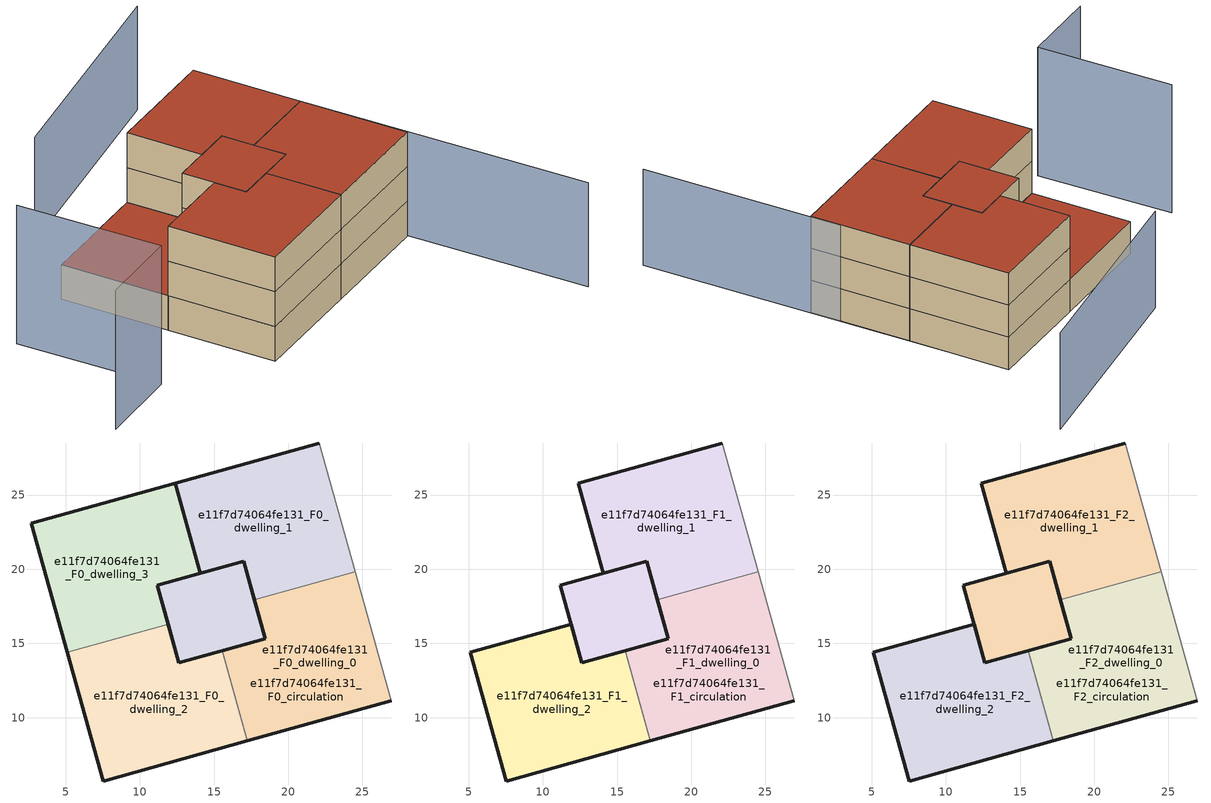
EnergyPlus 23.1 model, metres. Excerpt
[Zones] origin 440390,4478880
e11f7d74064fe131_F0_dwelling_0
 floor ground (EU_floor_Construction): 16.99,20.54 17.72,17.93 18.45,15.33 12.63,13.7 11.17,18.91 z0; 24.51,19.83 26.93,11.15 17.23,8.44 15.54,14.52 18.45,15.33 17.72,17.93 z0
 wall outside (EU_wall_Construction): 17.72,17.93 18.45,15.33 15.54,14.52 / 17.23,8.44 26.93,11.15 z0:3
 wall adiabatic (EU_wall_Construction): 26.93,11.15 24.51,19.83 z0:3
 wall to e11f7d74064fe131_F0_dwelling_1 (EU_wall_Construction): 24.51,19.83 17.72,17.93 z0:3
 wall to e11f7d74064fe131_F0_dwelling_2 (EU_wall_Construction): 15.54,14.52 17.23,8.44 z0:3
e11f7d74064fe131_F0_dwelling_1
 floor ground (EU_floor_Construction): 16.99,20.54 17.72,17.93 18.45,15.33 12.63,13.7 11.17,18.91 14.08,19.72 z0; 22.09,28.51 24.51,19.83 17.72,17.93 16.99,20.54 14.08,19.72 12.39,25.8 z0
 wall outside (EU_wall_Construction): 22.09,28.51 12.39,25.8 14.08,19.72 16.99,20.54 17.72,17.93 z0:3
 wall adiabatic (EU_wall_Construction): 24.51,19.83 22.09,28.51 z0:3
e11f7d74064fe131_F0_dwelling_2
 floor ground (EU_floor_Construction): 15.54,14.52 17.23,8.44 7.53,5.73 5.11,14.41 11.9,16.31 12.63,13.7 z0
 wall outside (EU_wall_Construction): 5.11,14.41 7.53,5.73 17.23,8.44 / 15.54,14.52 12.63,13.7 11.9,16.31 z0:3
 wall to e11f7d74064fe131_F0_dwelling_3 (EU_wall_Construction): 11.9,16.31 5.11,14.41 z0:3
e11f7d74064fe131_F0_dwelling_3
 floor ground (EU_floor_Construction): 12.39,25.8 14.08,19.72 11.17,18.91 11.9,16.31 5.11,14.41 2.69,23.09 z0; 16.99,20.54 18.45,15.33 12.63,13.7 11.17,18.91 14.08,19.72 z0
 wall outside (EU_wall_Construction): 11.9,16.31 11.17,18.91 14.08,19.72 12.39,25.8 2.69,23.09 5.11,14.41 z0:3
 roof outside (EU_roof_Construction): 18.45,15.33 16.99,20.54 14.08,19.72 11.17,18.91 12.63,13.7 z3; 11.9,16.31 11.17,18.91 14.08,19.72 12.39,25.8 2.69,23.09 5.11,14.41 z3
e11f7d74064fe131_F0_circulation
 floor ground (EU_floor_Construction): 24.51,19.83 26.93,11.15 17.23,8.44 15.54,14.52 18.45,15.33 17.72,17.93 z0; 16.99,20.54 17.72,17.93 18.45,15.33 15.54,14.52 12.63,13.7 11.9,16.31 11.17,18.91 14.08,19.72 z0; 22.09,28.51 24.51,19.83 17.72,17.93 16.99,20.54 14.08,19.72 12.39,25.8 z0; 12.39,25.8 14.08,19.72 11.17,18.91 11.9,16.31 5.11,14.41 2.69,23.09 z0
 wall outside (EU_wall_Construction): 11.17,18.91 12.63,13.7 18.45,15.33 16.99,20.54 11.17,18.91 z0:3
 roof outside (EU_floor_Construction): 18.45,15.33 17.72,17.93 16.99,20.54 14.08,19.72 11.17,18.91 11.9,16.31 12.63,13.7 15.54,14.52 z3; 11.9,16.31 11.17,18.91 14.08,19.72 12.39,25.8 2.69,23.09 5.11,14.41 z3
e11f7d74064fe131_F1_dwelling_0
 floor outside (EU_floor_Construction): 24.51,19.83 26.93,11.15 17.23,8.44 15.54,14.52 18.45,15.33 17.72,17.93 z3
 floor to e11f7d74064fe131_F0_dwelling_0 (EU_floor_Construction): 16.99,20.54 17.72,17.93 18.45,15.33 12.63,13.7 11.17,18.91 z3
 wall outside (EU_wall_Construction): 17.72,17.93 18.45,15.33 15.54,14.52 / 17.23,8.44 26.93,11.15 z3:6
 wall adiabatic (EU_wall_Construction): 26.93,11.15 24.51,19.83 z3:6
 wall to e11f7d74064fe131_F1_dwelling_1 (EU_wall_Construction): 24.51,19.83 17.72,17.93 z3:6
 wall to e11f7d74064fe131_F1_dwelling_2 (EU_wall_Construction): 15.54,14.52 17.23,8.44 z3:6
e11f7d74064fe131_F1_dwelling_1
 floor to e11f7d74064fe131_F0_dwelling_1 (EU_floor_Construction): 16.99,20.54 17.72,17.93 18.45,15.33 12.63,13.7 11.17,18.91 14.08,19.72 z3; 22.09,28.51 24.51,19.83 17.72,17.93 16.99,20.54 14.08,19.72 12.39,25.8 z3
 wall outside (EU_wall_Construction): 22.09,28.51 12.39,25.8 14.08,19.72 16.99,20.54 17.72,17.93 z3:6
 wall adiabatic (EU_wall_Construction): 24.51,19.83 22.09,28.51 z3:6
e11f7d74064fe131_F1_dwelling_2
 floor to e11f7d74064fe131_F0_dwelling_2 (EU_floor_Construction): 15.54,14.52 17.23,8.44 7.53,5.73 5.11,14.41 11.9,16.31 12.63,13.7 z3
 wall outside (EU_wall_Construction): 15.54,14.52 12.63,13.7 11.9,16.31 5.11,14.41 7.53,5.73 17.23,8.44 z3:6
e11f7d74064fe131_F1_circulation
 floor outside (EU_floor_Construction): 16.99,20.54 17.72,17.93 18.45,15.33 15.54,14.52 12.63,13.7 11.17,18.91 14.08,19.72 z3; 22.09,28.51 24.51,19.83 17.72,17.93 16.99,20.54 14.08,19.72 12.39,25.8 z3
 floor to e11f7d74064fe131_F0_circulation (EU_floor_Construction): 24.51,19.83 26.93,11.15 17.23,8.44 15.54,14.52 18.45,15.33 17.72,17.93 z3
 wall outside (EU_wall_Construction): 11.17,18.91 12.63,13.7 18.45,15.33 16.99,20.54 11.17,18.91 z3:6
e11f7d74064fe131_F2_dwelling_0
 floor outside (EU_floor_Construction): 24.51,19.83 26.93,11.15 17.23,8.44 15.54,14.52 18.45,15.33 17.72,17.93 z6
 floor to e11f7d74064fe131_F1_dwelling_0 (EU_floor_Construction): 16.99,20.54 17.72,17.93 18.45,15.33 12.63,13.7 11.17,18.91 z6
 wall outside (EU_wall_Construction): 17.72,17.93 18.45,15.33 15.54,14.52 / 17.23,8.44 26.93,11.15 z6:9
 wall adiabatic (EU_wall_Construction): 26.93,11.15 24.51,19.83 z6:9
 wall to e11f7d74064fe131_F2_dwelling_1 (EU_wall_Construction): 24.51,19.83 17.72,17.93 z6:9
 wall to e11f7d74064fe131_F2_dwelling_2 (EU_wall_Construction): 15.54,14.52 17.23,8.44 z6:9
 roof outside (EU_roof_Construction): 26.93,11.15 24.51,19.83 17.72,17.93 18.45,15.33 15.54,14.52 17.23,8.44 z9; 18.45,15.33 17.72,17.93 16.99,20.54 11.17,18.91 12.63,13.7 z9
e11f7d74064fe131_F2_dwelling_1
 floor to e11f7d74064fe131_F1_dwelling_1 (EU_floor_Construction): 16.99,20.54 17.72,17.93 18.45,15.33 12.63,13.7 11.17,18.91 14.08,19.72 z6; 22.09,28.51 24.51,19.83 17.72,17.93 16.99,20.54 14.08,19.72 12.39,25.8 z6
 wall outside (EU_wall_Construction): 22.09,28.51 12.39,25.8 14.08,19.72 16.99,20.54 17.72,17.93 z6:9
 wall adiabatic (EU_wall_Construction): 24.51,19.83 22.09,28.51 z6:9
 roof outside (EU_roof_Construction): 24.51,19.83 22.09,28.51 12.39,25.8 14.08,19.72 16.99,20.54 17.72,17.93 z9; 18.45,15.33 17.72,17.93 16.99,20.54 14.08,19.72 11.17,18.91 12.63,13.7 z9
e11f7d74064fe131_F2_dwelling_2
 floor to e11f7d74064fe131_F1_dwelling_2 (EU_floor_Construction): 15.54,14.52 17.23,8.44 7.53,5.73 5.11,14.41 11.9,16.31 12.63,13.7 z6
 wall outside (EU_wall_Construction): 15.54,14.52 12.63,13.7 11.9,16.31 5.11,14.41 7.53,5.73 17.23,8.44 z6:9
 roof outside (EU_roof_Construction): 17.23,8.44 15.54,14.52 12.63,13.7 11.9,16.31 5.11,14.41 7.53,5.73 z9
e11f7d74064fe131_F2_circulation
 floor outside (EU_floor_Construction): 22.09,28.51 24.51,19.83 17.72,17.93 16.99,20.54 14.08,19.72 12.39,25.8 z6
 floor to e11f7d74064fe131_F1_circulation (EU_floor_Construction): 24.51,19.83 26.93,11.15 17.23,8.44 15.54,14.52 18.45,15.33 17.72,17.93 z6; 16.99,20.54 17.72,17.93 18.45,15.33 15.54,14.52 12.63,13.7 11.17,18.91 14.08,19.72 z6
 wall outside (EU_wall_Construction): 11.17,18.91 12.63,13.7 18.45,15.33 16.99,20.54 11.17,18.91 z6:9
 roof outside (EU_roof_Construction): 26.93,11.15 24.51,19.83 17.72,17.93 18.45,15.33 15.54,14.52 17.23,8.44 z9; 18.45,15.33 17.72,17.93 16.99,20.54 14.08,19.72 11.17,18.91 12.63,13.7 15.54,14.52 z9; 24.51,19.83 22.09,28.51 12.39,25.8 14.08,19.72 16.99,20.54 17.72,17.93 z9
shading: -4.08,21.04 -0.66,9.45 / -0.66,9.45 -7.52,7.43 z0:12; 31.18,-3.41 22.06,28.51 / 25.66,37.81 7.16,30.23 z0:9
[Building]
EU S2 Campaign: North Axis=0; Terrain=City; Solar Distribution=FullExterior
[Site:Location]
Madrid: Latitude=40.5; Longitude=-3.5; Time Zone=1; Elevation=609
[SizingPeriod:WeatherFileDays]
AnnualSizingPeriod: Begin Month=1; Begin Day of Month=1; End Month=12; End Day of Month=31; Day of Week for Start Day=Monday; Use Weather File Daylight Saving Period=No; Use Weather File Rain and Snow Indicators=No
[MATERIAL]
EU_InternalMass_Material: Roughness=MediumRough; Thickness=0.1; Conductivity=1; Density=1800; Specific Heat=900; Thermal Absorptance=0.9; Solar Absorptance=0.7; Visible Absorptance=0.7
[MATERIAL:NOMASS] Roughness=MediumRough; Thermal Absorptance=0.9; Solar Absorptance=0.7; Visible Absorptance=0.7
Name | Thermal Resistance
EU_wall_NoMass | 1.60022
EU_roof_NoMass | 1.57597
EU_floor_NoMass | 0.470652
[CONSTRUCTION]
EU_wall_Construction: EU_wall_NoMass
EU_roof_Construction: EU_roof_NoMass
EU_floor_Construction: EU_floor_NoMass
EU_InternalMass_Construction: EU_InternalMass_Material
[ZONE] Type=1; Multiplier=1; Ceiling Height=autocalculate; Floor Area=autocalculate; Part of Total Floor Area=Yes
Name | Volume
e11f7d74064fe131_F0_dwelling_0; e11f7d74064fe131_F1_dwelling_0; e11f7d74064fe131_F2_dwelling_0 | 345.686
e11f7d74064fe131_F0_dwelling_1; e11f7d74064fe131_F1_dwelling_1; e11f7d74064fe131_F2_dwelling_1; e11f7d74064fe131_F0_dwelling_3 | 345.687
e11f7d74064fe131_F0_dwelling_2; e11f7d74064fe131_F1_dwelling_2; e11f7d74064fe131_F2_dwelling_2 | 247.698
e11f7d74064fe131_F0_circulation | 841.081
e11f7d74064fe131_F1_circulation; e11f7d74064fe131_F2_circulation | 593.384
[INTERNALMASS] Construction=EU_InternalMass_Construction
Name | Zone or ZoneList | Surface Area
e11f7d74064fe131_F0_dwelling_0_EU_InternalMass | e11f7d74064fe131_F0_dwelling_0 | 82.5656
e11f7d74064fe131_F0_dwelling_1_EU_InternalMass | e11f7d74064fe131_F0_dwelling_1 | 82.5656
e11f7d74064fe131_F0_dwelling_2_EU_InternalMass | e11f7d74064fe131_F0_dwelling_2 | 82.5656
e11f7d74064fe131_F0_dwelling_3_EU_InternalMass | e11f7d74064fe131_F0_dwelling_3 | 82.5656
e11f7d74064fe131_F1_dwelling_0_EU_InternalMass | e11f7d74064fe131_F1_dwelling_0 | 165.131
e11f7d74064fe131_F1_dwelling_1_EU_InternalMass | e11f7d74064fe131_F1_dwelling_1 | 82.5656
e11f7d74064fe131_F1_dwelling_2_EU_InternalMass | e11f7d74064fe131_F1_dwelling_2 | 82.5656
e11f7d74064fe131_F2_dwelling_0_EU_InternalMass | e11f7d74064fe131_F2_dwelling_0 | 165.131
e11f7d74064fe131_F2_dwelling_1_EU_InternalMass | e11f7d74064fe131_F2_dwelling_1 | 82.5656
e11f7d74064fe131_F2_dwelling_2_EU_InternalMass | e11f7d74064fe131_F2_dwelling_2 | 82.5656
[OTHEREQUIPMENT] Fuel Type=Electricity; Design Level Calculation Method=Watts/Area; Power per Zone Floor Area=1; Fraction Latent=0; Fraction Radiant=0; Fraction Lost=0; Carbon Dioxide Generation Rate=0; EndUse Subcategory=EU_Step8_InternalGains
Name | Zone or ZoneList or Space or SpaceList | Schedule
EU_Step8_InternalGain_e11f7d74064fe131_F0_dwelling_0_f000 | e11f7d74064fe131_F0_dwelling_0 | EU_Step8_GainSchedule_e11f7d74064fe131_F0_dwelling_0_f000
EU_Step8_InternalGain_e11f7d74064fe131_F0_dwelling_1_f000 | e11f7d74064fe131_F0_dwelling_1 | EU_Step8_GainSchedule_e11f7d74064fe131_F0_dwelling_1_f000
EU_Step8_InternalGain_e11f7d74064fe131_F0_dwelling_2_f000 | e11f7d74064fe131_F0_dwelling_2 | EU_Step8_GainSchedule_e11f7d74064fe131_F0_dwelling_2_f000
EU_Step8_InternalGain_e11f7d74064fe131_F0_dwelling_3_f000 | e11f7d74064fe131_F0_dwelling_3 | EU_Step8_GainSchedule_e11f7d74064fe131_F0_dwelling_3_f000
EU_Step8_InternalGain_e11f7d74064fe131_F1_dwelling_0_f000 | e11f7d74064fe131_F1_dwelling_0 | EU_Step8_GainSchedule_e11f7d74064fe131_F1_dwelling_0_f000
EU_Step8_InternalGain_e11f7d74064fe131_F1_dwelling_1_f000 | e11f7d74064fe131_F1_dwelling_1 | EU_Step8_GainSchedule_e11f7d74064fe131_F1_dwelling_1_f000
EU_Step8_InternalGain_e11f7d74064fe131_F1_dwelling_2_f000 | e11f7d74064fe131_F1_dwelling_2 | EU_Step8_GainSchedule_e11f7d74064fe131_F1_dwelling_2_f000
EU_Step8_InternalGain_e11f7d74064fe131_F2_dwelling_0_f000 | e11f7d74064fe131_F2_dwelling_0 | EU_Step8_GainSchedule_e11f7d74064fe131_F2_dwelling_0_f000
EU_Step8_InternalGain_e11f7d74064fe131_F2_dwelling_1_f000 | e11f7d74064fe131_F2_dwelling_1 | EU_Step8_GainSchedule_e11f7d74064fe131_F2_dwelling_1_f000
EU_Step8_InternalGain_e11f7d74064fe131_F2_dwelling_2_f000 | e11f7d74064fe131_F2_dwelling_2 | EU_Step8_GainSchedule_e11f7d74064fe131_F2_dwelling_2_f000
[ZONEINFILTRATION:DESIGNFLOWRATE] Schedule=EU_AlwaysOn; Design Flow Rate Calculation Method=Flow/Area; Flow Rate per Floor Area=0.0005; Constant Term Coefficient=1; Temperature Term Coefficient=0; Velocity Term Coefficient=0; Velocity Squared Term Coefficient=0
Name | Zone or ZoneList or Space or SpaceList
EU_Circulation_Infiltration_e11f7d74064fe131_F0_circulation | e11f7d74064fe131_F0_circulation
EU_Circulation_Infiltration_e11f7d74064fe131_F1_circulation | e11f7d74064fe131_F1_circulation
EU_Circulation_Infiltration_e11f7d74064fe131_F2_circulation | e11f7d74064fe131_F2_circulation
[ZONEVENTILATION:DESIGNFLOWRATE] Schedule=EU_AlwaysOn; Design Flow Rate Calculation Method=AirChanges/Hour; Air Changes per Hour=0.480704; Ventilation Type=Natural; Fan Pressure Rise=0; Fan Total Efficiency=1; Constant Term Coefficient=1; Temperature Term Coefficient=0; Velocity Term Coefficient=0; Velocity Squared Term Coefficient=0; Minimum Indoor Temperature=-100; Maximum Indoor Temperature=100; Delta Temperature=-100; Minimum Outdoor Temperature=-100; Maximum Outdoor Temperature=100; Maximum Wind Speed=40
Name | Zone or ZoneList or Space or SpaceList
EU_ConstantAir_e11f7d74064fe131_F0_dwelling_0 | e11f7d74064fe131_F0_dwelling_0
EU_ConstantAir_e11f7d74064fe131_F0_dwelling_1 | e11f7d74064fe131_F0_dwelling_1
EU_ConstantAir_e11f7d74064fe131_F0_dwelling_2 | e11f7d74064fe131_F0_dwelling_2
EU_ConstantAir_e11f7d74064fe131_F0_dwelling_3 | e11f7d74064fe131_F0_dwelling_3
EU_ConstantAir_e11f7d74064fe131_F1_dwelling_0 | e11f7d74064fe131_F1_dwelling_0
EU_ConstantAir_e11f7d74064fe131_F1_dwelling_1 | e11f7d74064fe131_F1_dwelling_1
EU_ConstantAir_e11f7d74064fe131_F1_dwelling_2 | e11f7d74064fe131_F1_dwelling_2
EU_ConstantAir_e11f7d74064fe131_F2_dwelling_0 | e11f7d74064fe131_F2_dwelling_0
EU_ConstantAir_e11f7d74064fe131_F2_dwelling_1 | e11f7d74064fe131_F2_dwelling_1
EU_ConstantAir_e11f7d74064fe131_F2_dwelling_2 | e11f7d74064fe131_F2_dwelling_2
[HVACTEMPLATE:THERMOSTAT] Constant Heating Setpoint=20; Constant Cooling Setpoint=50
EU_HeatOnly_e11f7d74064fe131_F0_dwelling_0; EU_HeatOnly_e11f7d74064fe131_F0_dwelling_1; EU_HeatOnly_e11f7d74064fe131_F0_dwelling_2; EU_HeatOnly_e11f7d74064fe131_F0_dwelling_3; EU_HeatOnly_e11f7d74064fe131_F1_dwelling_0; EU_HeatOnly_e11f7d74064fe131_F1_dwelling_1; EU_HeatOnly_e11f7d74064fe131_F1_dwelling_2; EU_HeatOnly_e11f7d74064fe131_F2_dwelling_0; EU_HeatOnly_e11f7d74064fe131_F2_dwelling_1; EU_HeatOnly_e11f7d74064fe131_F2_dwelling_2
[HVACTEMPLATE:ZONE:IDEALLOADSAIRSYSTEM] System Availability Schedule=EU_AlwaysOn; Maximum Heating Supply Air Temperature=50; Minimum Cooling Supply Air Temperature=13; Maximum Heating Supply Air Humidity Ratio=0.0156; Minimum Cooling Supply Air Humidity Ratio=0.0077; Heating Limit=NoLimit; Cooling Limit=NoLimit; Heating Availability Schedule=EU_AlwaysOn; Cooling Availability Schedule=EU_CoolingOff; Dehumidification Control Type=ConstantSensibleHeatRatio; Cooling Sensible Heat Ratio=0.7; Dehumidification Setpoint=60; Humidification Control Type=None; Humidification Setpoint=30; Outdoor Air Method=None; Outdoor Air Flow Rate per Person=0.00944; Outdoor Air Flow Rate per Zone Floor Area=0; Outdoor Air Flow Rate per Zone=0; Demand Controlled Ventilation Type=None; Outdoor Air Economizer Type=NoEconomizer; Heat Recovery Type=None; Sensible Heat Recovery Effectiveness=0.7; Latent Heat Recovery Effectiveness=0.65
Name | Template Thermostat
e11f7d74064fe131_F0_dwelling_0 | EU_HeatOnly_e11f7d74064fe131_F0_dwelling_0
e11f7d74064fe131_F0_dwelling_1 | EU_HeatOnly_e11f7d74064fe131_F0_dwelling_1
e11f7d74064fe131_F0_dwelling_2 | EU_HeatOnly_e11f7d74064fe131_F0_dwelling_2
e11f7d74064fe131_F0_dwelling_3 | EU_HeatOnly_e11f7d74064fe131_F0_dwelling_3
e11f7d74064fe131_F1_dwelling_0 | EU_HeatOnly_e11f7d74064fe131_F1_dwelling_0
e11f7d74064fe131_F1_dwelling_1 | EU_HeatOnly_e11f7d74064fe131_F1_dwelling_1
e11f7d74064fe131_F1_dwelling_2 | EU_HeatOnly_e11f7d74064fe131_F1_dwelling_2
e11f7d74064fe131_F2_dwelling_0 | EU_HeatOnly_e11f7d74064fe131_F2_dwelling_0
e11f7d74064fe131_F2_dwelling_1 | EU_HeatOnly_e11f7d74064fe131_F2_dwelling_1
e11f7d74064fe131_F2_dwelling_2 | EU_HeatOnly_e11f7d74064fe131_F2_dwelling_2
[SIZING:ZONE] Zone Cooling Design Supply Air Temperature Input Method=SupplyAirTemperature; Zone Cooling Design Supply Air Temperature=13; Zone Heating Design Supply Air Temperature Input Method=SupplyAirTemperature; Zone Heating Design Supply Air Temperature=50; Zone Cooling Design Supply Air Humidity Ratio=0.008; Zone Heating Design Supply Air Humidity Ratio=0.008; Cooling Design Air Flow Method=DesignDay; Cooling Design Air Flow Rate=0; Cooling Minimum Air Flow per Zone Floor Area=0.000762; Cooling Minimum Air Flow=0; Cooling Minimum Air Flow Fraction=0.2; Heating Design Air Flow Method=DesignDay; Heating Design Air Flow Rate=0; Heating Maximum Air Flow per Zone Floor Area=0.002032; Heating Maximum Air Flow=0.141576; Heating Maximum Air Flow Fraction=0.3; Account for Dedicated Outdoor Air System=No; Dedicated Outdoor Air System Control Strategy=NeutralSupplyAir; Dedicated Outdoor Air Low Setpoint Temperature for Design=autosize; Dedicated Outdoor Air High Setpoint Temperature for Design=autosize; Zone Load Sizing Method=Sensible Load Only No Latent Load; Zone Latent Cooling Design Supply Air Humidity Ratio Input Method=HumidityRatioDifference; Zone Cooling Design Supply Air Humidity Ratio Difference=0.005; Zone Latent Heating Design Supply Air Humidity Ratio Input Method=HumidityRatioDifference; Zone Humidification Design Supply Air Humidity Ratio Difference=0.005
e11f7d74064fe131_F0_dwelling_0; e11f7d74064fe131_F0_dwelling_1; e11f7d74064fe131_F0_dwelling_2; e11f7d74064fe131_F0_dwelling_3; e11f7d74064fe131_F1_dwelling_0; e11f7d74064fe131_F1_dwelling_1; e11f7d74064fe131_F1_dwelling_2; e11f7d74064fe131_F2_dwelling_0; e11f7d74064fe131_F2_dwelling_1; e11f7d74064fe131_F2_dwelling_2
[SCHEDULE:CONSTANT]
Name | Hourly Value
EU_AlwaysOn | 1
EU_CoolingOff | 0
[SCHEDULE:FILE] Column Number=1; Rows to Skip at Top=0; Number of Hours of Data=8760; Column Separator=Comma; Interpolate to Timestep=No; Minutes per Item=60; Adjust Schedule for Daylight Savings=Yes
Name | File
EU_Step8_GainSchedule_e11f7d74064fe131_F0_dwelling_0_f000 | ../../schedules/e11f7d74064fe131/e11f7d74064fe131_F0_dwelling_0_f000_gain.csv
EU_Step8_GainSchedule_e11f7d74064fe131_F0_dwelling_1_f000 | ../../schedules/e11f7d74064fe131/e11f7d74064fe131_F0_dwelling_1_f000_gain.csv
EU_Step8_GainSchedule_e11f7d74064fe131_F0_dwelling_2_f000 | ../../schedules/e11f7d74064fe131/e11f7d74064fe131_F0_dwelling_2_f000_gain.csv
EU_Step8_GainSchedule_e11f7d74064fe131_F0_dwelling_3_f000 | ../../schedules/e11f7d74064fe131/e11f7d74064fe131_F0_dwelling_3_f000_gain.csv
EU_Step8_GainSchedule_e11f7d74064fe131_F1_dwelling_0_f000 | ../../schedules/e11f7d74064fe131/e11f7d74064fe131_F1_dwelling_0_f000_gain.csv
EU_Step8_GainSchedule_e11f7d74064fe131_F1_dwelling_1_f000 | ../../schedules/e11f7d74064fe131/e11f7d74064fe131_F1_dwelling_1_f000_gain.csv
EU_Step8_GainSchedule_e11f7d74064fe131_F1_dwelling_2_f000 | ../../schedules/e11f7d74064fe131/e11f7d74064fe131_F1_dwelling_2_f000_gain.csv
EU_Step8_GainSchedule_e11f7d74064fe131_F2_dwelling_0_f000 | ../../schedules/e11f7d74064fe131/e11f7d74064fe131_F2_dwelling_0_f000_gain.csv
EU_Step8_GainSchedule_e11f7d74064fe131_F2_dwelling_1_f000 | ../../schedules/e11f7d74064fe131/e11f7d74064fe131_F2_dwelling_1_f000_gain.csv
EU_Step8_GainSchedule_e11f7d74064fe131_F2_dwelling_2_f000 | ../../schedules/e11f7d74064fe131/e11f7d74064fe131_F2_dwelling_2_f000_gain.csv
